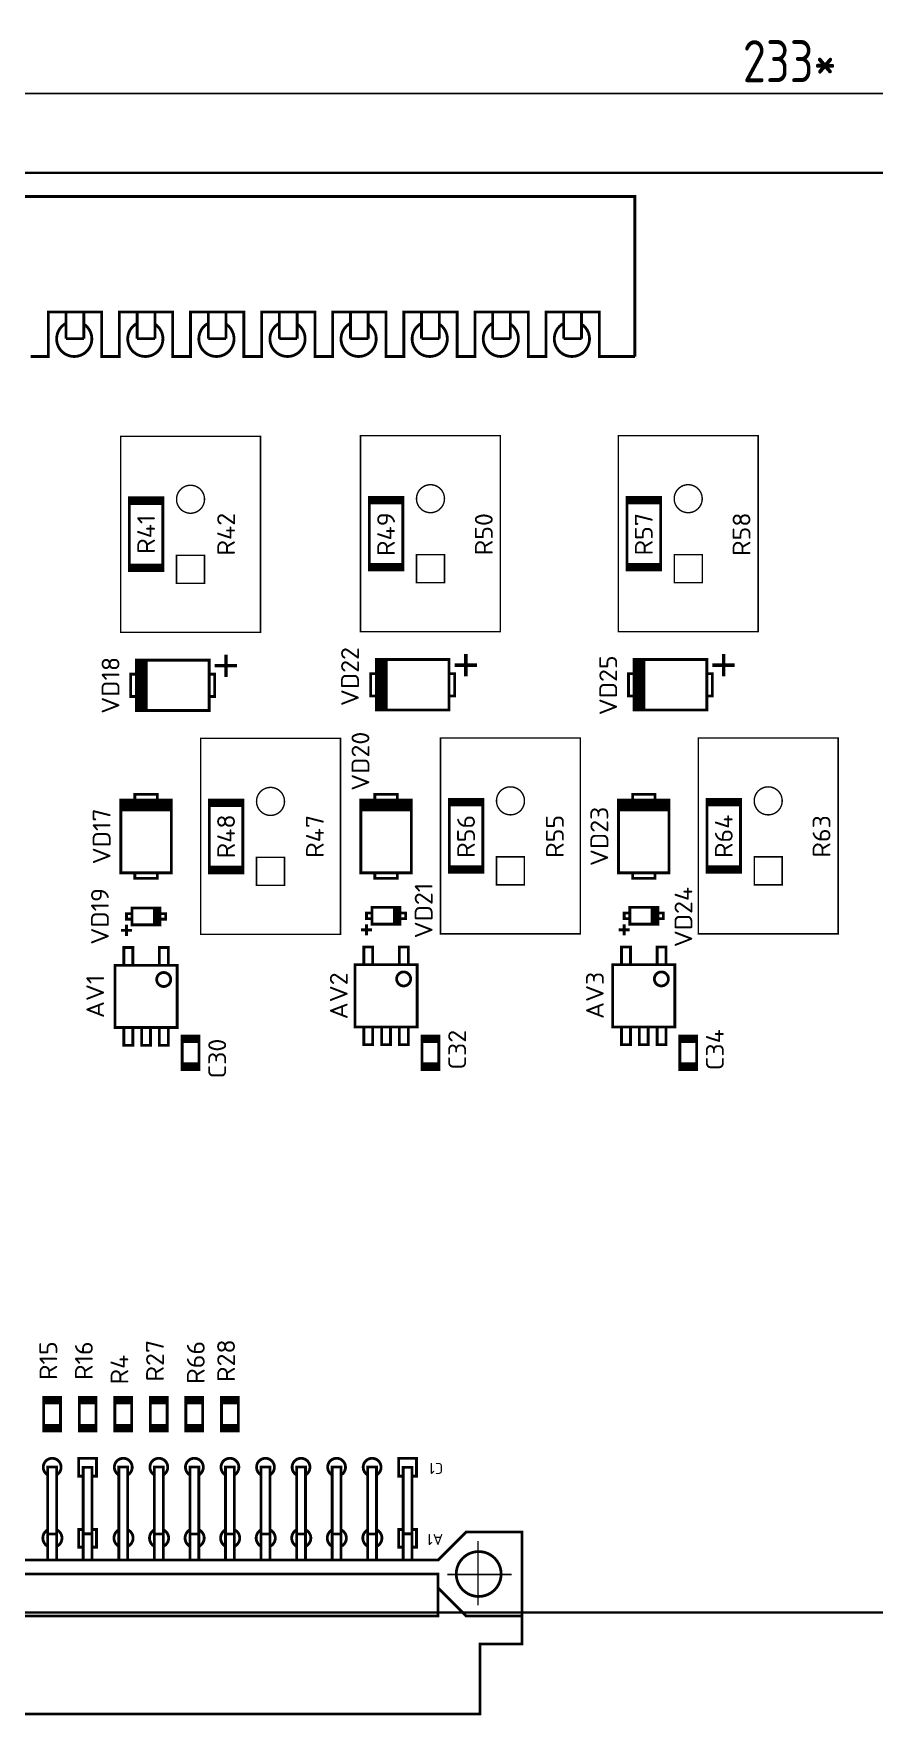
# Model space of a CAD drawing. Header units: millimetres. Extents: x 48 to 317, y 348 to 631.
# Drawn here: x 137.4 to 197.4, y 347.6 to 467.8 of the extents above; entities that cross this region are included whole.
import ezdxf
from ezdxf.enums import TextEntityAlignment as Align

# ---------------------------------------------------------------- set-up
doc = ezdxf.new("R2010")
doc.units = ezdxf.units.MM
doc.layers.add('BOARD', color=173, linetype='Continuous', lineweight=35)
doc.layers.add('TOP', color=7, linetype='Continuous', lineweight=35)
doc.layers.add('РАЗМЕРЫ', color=7, linetype='Continuous')
doc.styles.get("Standard").update_dxf_attribs({"font": 'txt.shx'})
doc.styles.add('ГОСТ 2.304', font='CS_Gost2304.shx')
doc.dimstyles.new('ЕСКД', dxfattribs={"dimscale": 0, "dimtxt": 3, "dimasz": 3, "dimexe": 1.25, "dimexo": 0, "dimtad": 1, "dimtoh": 1, "dimdec": 3, "dimrnd": 0.5, "dimtxsty": 'ГОСТ 2.304', "dimcen": 5, "dimadec": 3, "dimazin": 2, "dimtfac": 0.75, "dimtdec": 4, "dimtmove": 1, "dimatfit": 3, "dimfxl": 1, "dimtolj": 1, "dimarcsym": 0})

# ---------------------------------------------------------------- blocks, each defined once
blk = doc.blocks.new('*D46')
at = {"layer": 'Defpoints', "color": 0}
for p in [(308, 463.49), (74.75, 457.81), (308, 457.81)]:
    blk.add_point(p, dxfattribs=at)
at = {"layer": 'РАЗМЕРЫ', "color": 0, "lineweight": -2}
for p, q in [((74.75, 457.81), (74.75, 464.74)), ((308, 457.81), (308, 464.74)), ((77.75, 463.49), (305, 463.49))]:
    blk.add_line(p, q, dxfattribs=at)
at = {"layer": 'РАЗМЕРЫ', "color": 0}
for points in [[(77.75, 463.99), (77.75, 462.99), (74.75, 463.49)], [(305, 462.99), (305, 463.99), (308, 463.49)]]:
    blk.add_solid(points, dxfattribs=at)
at = {"layer": 'РАЗМЕРЫ', "color": 0, "insert": (191.37, 465.79), "char_height": 3, "attachment_point": 5, "style": 'ГОСТ 2.304'}
blk.add_mtext('\\A1;233*', dxfattribs=at)

msp = doc.modelspace()

# ---------------------------------------------------------------- linework, layer by layer
at = {"layer": 'BOARD'}
msp.add_lwpolyline([(308, 354.936), (74.75, 354.936), (74.75, 457.806), (308, 457.806)], close=True, dxfattribs=at)
at = {"layer": 'TOP'}
for points, const_width in [([(95.221, 444.691), (95.221, 456.121), (180.311, 456.121), (180.311, 444.691)], 0.2), ([(180.311, 444.691), (177.771, 444.691), (177.771, 447.866), (173.961, 447.866), (173.961, 444.691), (172.691, 444.691), (172.691, 447.866), (168.881, 447.866), (168.881, 444.691), (167.611, 444.691), (167.611, 447.866), (163.801, 447.866), (163.801, 444.691), (162.531, 444.691), (162.531, 447.866), (158.721, 447.866), (158.721, 444.691), (157.451, 444.691), (157.451, 447.866), (153.641, 447.866), (153.641, 444.691), (152.371, 444.691), (152.371, 447.866), (148.561, 447.866), (148.561, 444.691), (147.291, 444.691), (147.291, 447.866), (143.481, 447.866), (143.481, 444.691), (142.211, 444.691), (142.211, 447.866), (138.401, 447.866), (138.401, 444.691), (137.131, 444.691)], 0.2), ([(139.668, 447.869), (139.668, 445.964)], 0.2), ([(140.938, 445.964), (140.938, 447.869)], 0.2), ([(144.748, 447.869), (144.748, 445.964)], 0.2), ([(146.018, 445.964), (146.018, 447.869)], 0.2), ([(149.828, 447.869), (149.828, 445.964)], 0.2), ([(151.098, 445.964), (151.098, 447.869)], 0.2), ([(154.908, 447.869), (154.908, 445.964)], 0.2), ([(156.178, 445.964), (156.178, 447.869)], 0.2), ([(159.988, 447.869), (159.988, 445.964)], 0.2), ([(161.258, 445.964), (161.258, 447.869)], 0.2), ([(165.068, 447.869), (165.068, 445.964)], 0.2), ([(166.338, 445.964), (166.338, 447.869)], 0.2), ([(170.148, 447.869), (170.148, 445.964)], 0.2), ([(171.418, 445.964), (171.418, 447.869)], 0.2), ([(175.228, 447.869), (175.228, 445.964)], 0.2), ([(176.498, 445.964), (176.498, 447.869)], 0.2), ([(139.668, 445.964), (140.938, 445.964)], 0.2), ([(144.748, 445.964), (146.018, 445.964)], 0.2), ([(149.828, 445.964), (151.098, 445.964)], 0.2), ([(154.908, 445.964), (156.178, 445.964)], 0.2), ([(159.988, 445.964), (161.258, 445.964)], 0.2), ([(165.068, 445.964), (166.338, 445.964)], 0.2), ([(170.148, 445.964), (171.418, 445.964)], 0.2), ([(175.228, 445.964), (176.498, 445.964)], 0.2), ([(143.561, 424.991), (143.561, 438.991), (153.561, 438.991), (153.561, 424.991), (143.561, 424.991)], 0.1), ([(160.706, 425.031), (160.706, 439.031), (170.706, 439.031), (170.706, 425.031), (160.706, 425.031)], 0.1), ([(179.121, 425.031), (179.121, 439.031), (189.121, 439.031), (189.121, 425.031), (179.121, 425.031)], 0.1), ([(146.586, 434.591), (144.186, 434.591), (144.186, 429.391), (146.586, 429.391), (146.586, 434.591)], 0.2), ([(144.186, 434.391), (146.586, 434.391)], 0.2), ([(144.186, 434.191), (146.586, 434.191)], 0.2), ([(163.731, 434.631), (161.331, 434.631), (161.331, 429.431), (163.731, 429.431), (163.731, 434.631)], 0.2), ([(161.331, 434.431), (163.731, 434.431)], 0.2), ([(161.331, 434.231), (163.731, 434.231)], 0.2), ([(182.146, 434.631), (179.746, 434.631), (179.746, 429.431), (182.146, 429.431), (182.146, 434.631)], 0.2), ([(179.746, 434.431), (182.146, 434.431)], 0.2), ([(179.746, 434.231), (182.146, 434.231)], 0.2), ([(147.561, 428.491), (147.561, 430.491), (149.561, 430.491), (149.561, 428.491), (147.561, 428.491)], 0.1), ([(164.706, 428.531), (164.706, 430.531), (166.706, 430.531), (166.706, 428.531), (164.706, 428.531)], 0.1), ([(183.121, 428.531), (183.121, 430.531), (185.121, 430.531), (185.121, 428.531), (183.121, 428.531)], 0.1), ([(144.186, 429.791), (146.586, 429.791)], 0.2), ([(144.186, 429.591), (146.586, 429.591)], 0.2), ([(161.331, 429.831), (163.731, 429.831)], 0.2), ([(161.331, 429.631), (163.731, 429.631)], 0.2), ([(179.746, 429.831), (182.146, 429.831)], 0.2), ([(179.746, 429.631), (182.146, 429.631)], 0.2), ([(144.691, 419.394), (144.691, 422.998), (149.891, 422.998), (149.891, 419.394), (144.691, 419.394)], 0.2), ([(144.791, 419.394), (144.791, 422.998)], 0.2), ([(144.891, 419.394), (144.891, 422.998)], 0.2), ([(144.991, 419.394), (144.991, 422.998)], 0.2), ([(145.091, 419.394), (145.091, 422.998)], 0.2), ([(145.191, 419.394), (145.191, 422.998)], 0.2), ([(145.291, 419.394), (145.291, 422.998)], 0.2), ([(145.391, 419.394), (145.391, 422.998)], 0.2), ([(151.091, 423.396), (151.091, 421.796)], 0.25), ([(161.836, 419.434), (161.836, 423.038), (167.036, 423.038), (167.036, 419.434), (161.836, 419.434)], 0.2), ([(161.936, 419.434), (161.936, 423.038)], 0.2), ([(162.036, 419.434), (162.036, 423.038)], 0.2), ([(162.136, 419.434), (162.136, 423.038)], 0.2), ([(162.236, 419.434), (162.236, 423.038)], 0.2), ([(162.336, 419.434), (162.336, 423.038)], 0.2), ([(162.436, 419.434), (162.436, 423.038)], 0.2), ([(162.536, 419.434), (162.536, 423.038)], 0.2), ([(168.236, 423.436), (168.236, 421.836)], 0.25), ([(180.251, 419.434), (180.251, 423.038), (185.451, 423.038), (185.451, 419.434), (180.251, 419.434)], 0.2), ([(180.351, 419.434), (180.351, 423.038)], 0.2), ([(180.451, 419.434), (180.451, 423.038)], 0.2), ([(180.551, 419.434), (180.551, 423.038)], 0.2), ([(180.651, 419.434), (180.651, 423.038)], 0.2), ([(180.751, 419.434), (180.751, 423.038)], 0.2), ([(180.851, 419.434), (180.851, 423.038)], 0.2), ([(180.951, 419.434), (180.951, 423.038)], 0.2), ([(186.651, 423.436), (186.651, 421.836)], 0.25), ([(144.691, 421.996), (144.291, 421.996), (144.291, 420.396), (144.691, 420.396)], 0.2), ([(149.891, 421.996), (150.291, 421.996), (150.291, 420.396), (149.891, 420.396)], 0.2), ([(150.291, 422.596), (151.891, 422.596)], 0.25), ([(161.836, 422.036), (161.436, 422.036), (161.436, 420.436), (161.836, 420.436)], 0.2), ([(167.036, 422.036), (167.436, 422.036), (167.436, 420.436), (167.036, 420.436)], 0.2), ([(167.436, 422.636), (169.036, 422.636)], 0.25), ([(180.251, 422.036), (179.851, 422.036), (179.851, 420.436), (180.251, 420.436)], 0.2), ([(185.451, 422.036), (185.851, 422.036), (185.851, 420.436), (185.451, 420.436)], 0.2), ([(185.851, 422.636), (187.451, 422.636)], 0.25), ([(149.276, 403.401), (149.276, 417.401), (159.276, 417.401), (159.276, 403.401), (149.276, 403.401)], 0.1), ([(166.421, 403.441), (166.421, 417.441), (176.421, 417.441), (176.421, 403.441), (166.421, 403.441)], 0.1), ([(184.836, 403.441), (184.836, 417.441), (194.836, 417.441), (194.836, 403.441), (184.836, 403.441)], 0.1), ([(146.186, 413.001), (146.186, 413.401), (144.586, 413.401), (144.586, 412.801)], 0.2), ([(163.331, 413.001), (163.331, 413.401), (161.731, 413.401), (161.731, 412.801)], 0.2), ([(181.746, 413.001), (181.746, 413.401), (180.146, 413.401), (180.146, 412.801)], 0.2), ([(143.584, 413.001), (147.188, 413.001), (147.188, 407.801), (143.584, 407.801), (143.584, 413.001)], 0.2), ([(143.584, 412.901), (147.188, 412.901)], 0.2), ([(143.584, 412.801), (147.188, 412.801)], 0.2), ([(143.584, 412.701), (147.188, 412.701)], 0.2), ([(143.584, 412.601), (147.188, 412.601)], 0.2), ([(143.584, 412.501), (147.188, 412.501)], 0.2), ([(143.584, 412.401), (147.188, 412.401)], 0.2), ([(143.584, 412.301), (147.188, 412.301)], 0.2), ([(152.301, 413.001), (149.901, 413.001), (149.901, 407.801), (152.301, 407.801), (152.301, 413.001)], 0.2), ([(149.901, 412.801), (152.301, 412.801)], 0.2), ([(149.901, 412.601), (152.301, 412.601)], 0.2), ([(160.729, 413.001), (164.333, 413.001), (164.333, 407.801), (160.729, 407.801), (160.729, 413.001)], 0.2), ([(160.729, 412.901), (164.333, 412.901)], 0.2), ([(160.729, 412.801), (164.333, 412.801)], 0.2), ([(160.729, 412.701), (164.333, 412.701)], 0.2), ([(160.729, 412.601), (164.333, 412.601)], 0.2), ([(160.729, 412.501), (164.333, 412.501)], 0.2), ([(160.729, 412.401), (164.333, 412.401)], 0.2), ([(160.729, 412.301), (164.333, 412.301)], 0.2), ([(169.446, 413.041), (167.046, 413.041), (167.046, 407.841), (169.446, 407.841), (169.446, 413.041)], 0.2), ([(167.046, 412.841), (169.446, 412.841)], 0.2), ([(167.046, 412.641), (169.446, 412.641)], 0.2), ([(179.144, 413.001), (182.748, 413.001), (182.748, 407.801), (179.144, 407.801), (179.144, 413.001)], 0.2), ([(179.144, 412.901), (182.748, 412.901)], 0.2), ([(179.144, 412.801), (182.748, 412.801)], 0.2), ([(179.144, 412.701), (182.748, 412.701)], 0.2), ([(179.144, 412.601), (182.748, 412.601)], 0.2), ([(179.144, 412.501), (182.748, 412.501)], 0.2), ([(179.144, 412.401), (182.748, 412.401)], 0.2), ([(179.144, 412.301), (182.748, 412.301)], 0.2), ([(187.861, 413.041), (185.461, 413.041), (185.461, 407.841), (187.861, 407.841), (187.861, 413.041)], 0.2), ([(185.461, 412.841), (187.861, 412.841)], 0.2), ([(185.461, 412.641), (187.861, 412.641)], 0.2), ([(153.276, 406.901), (153.276, 408.901), (155.276, 408.901), (155.276, 406.901), (153.276, 406.901)], 0.1), ([(170.421, 406.941), (170.421, 408.941), (172.421, 408.941), (172.421, 406.941), (170.421, 406.941)], 0.1), ([(188.836, 406.941), (188.836, 408.941), (190.836, 408.941), (190.836, 406.941), (188.836, 406.941)], 0.1), ([(146.186, 407.801), (146.186, 407.401), (144.586, 407.401), (144.586, 407.801)], 0.2), ([(149.901, 408.201), (152.301, 408.201)], 0.2), ([(149.901, 408.001), (152.301, 408.001)], 0.2), ([(163.331, 407.801), (163.331, 407.401), (161.731, 407.401), (161.731, 407.801)], 0.2), ([(167.046, 408.241), (169.446, 408.241)], 0.2), ([(167.046, 408.041), (169.446, 408.041)], 0.2), ([(181.746, 407.801), (181.746, 407.401), (180.146, 407.401), (180.146, 407.801)], 0.2), ([(185.461, 408.241), (187.861, 408.241)], 0.2), ([(185.461, 408.041), (187.861, 408.041)], 0.2), ([(144.386, 404.486), (143.986, 404.486), (143.986, 404.886), (144.386, 404.886)], 0.2), ([(146.386, 405.286), (146.386, 404.086), (144.386, 404.086), (144.386, 405.286), (146.386, 405.286)], 0.2), ([(145.986, 404.086), (145.986, 405.286)], 0.2), ([(146.186, 404.086), (146.186, 405.286)], 0.2), ([(146.386, 404.486), (146.786, 404.486), (146.786, 404.886), (146.386, 404.886)], 0.2), ([(161.531, 404.526), (161.131, 404.526), (161.131, 404.926), (161.531, 404.926)], 0.2), ([(163.531, 405.326), (163.531, 404.126), (161.531, 404.126), (161.531, 405.326), (163.531, 405.326)], 0.2), ([(163.131, 404.126), (163.131, 405.326)], 0.2), ([(163.331, 404.126), (163.331, 405.326)], 0.2), ([(163.531, 404.526), (163.931, 404.526), (163.931, 404.926), (163.531, 404.926)], 0.2), ([(179.946, 404.526), (179.546, 404.526), (179.546, 404.926), (179.946, 404.926)], 0.2), ([(181.946, 405.326), (181.946, 404.126), (179.946, 404.126), (179.946, 405.326), (181.946, 405.326)], 0.2), ([(181.546, 404.126), (181.546, 405.326)], 0.2), ([(181.746, 404.126), (181.746, 405.326)], 0.2), ([(181.946, 404.526), (182.346, 404.526), (182.346, 404.926), (181.946, 404.926)], 0.2), ([(143.586, 403.686), (144.386, 403.686)], 0.2), ([(143.986, 403.286), (143.986, 404.086)], 0.2), ([(160.731, 403.726), (161.531, 403.726)], 0.2), ([(161.131, 403.326), (161.131, 404.126)], 0.2), ([(179.146, 403.726), (179.946, 403.726)], 0.2), ([(179.546, 403.326), (179.546, 404.126)], 0.2), ([(144.434, 401.193), (144.434, 402.463), (143.798, 402.463), (143.798, 401.193)], 0.2), ([(146.974, 401.193), (146.974, 402.463), (146.338, 402.463), (146.338, 401.193)], 0.2), ([(161.579, 401.233), (161.579, 402.503), (160.943, 402.503), (160.943, 401.233)], 0.2), ([(164.119, 401.233), (164.119, 402.503), (163.483, 402.503), (163.483, 401.233)], 0.2), ([(179.994, 401.233), (179.994, 402.503), (179.358, 402.503), (179.358, 401.233)], 0.2), ([(182.534, 401.233), (182.534, 402.503), (181.898, 402.503), (181.898, 401.233)], 0.2), ([(147.608, 401.193), (147.608, 396.749), (143.164, 396.749), (143.164, 401.193), (147.608, 401.193)], 0.2), ([(164.753, 401.233), (164.753, 396.789), (160.309, 396.789), (160.309, 401.233), (164.753, 401.233)], 0.2), ([(183.168, 401.233), (183.168, 396.789), (178.724, 396.789), (178.724, 401.233), (183.168, 401.233)], 0.2), ([(144.434, 396.749), (144.434, 395.479), (143.798, 395.479), (143.798, 396.749)], 0.2), ([(145.704, 396.749), (145.704, 395.479), (145.068, 395.479), (145.068, 396.749)], 0.2), ([(146.974, 396.749), (146.974, 395.479), (146.338, 395.479), (146.338, 396.749)], 0.2), ([(161.579, 396.789), (161.579, 395.519), (160.943, 395.519), (160.943, 396.789)], 0.2), ([(162.849, 396.789), (162.849, 395.519), (162.213, 395.519), (162.213, 396.789)], 0.2), ([(164.119, 396.789), (164.119, 395.519), (163.483, 395.519), (163.483, 396.789)], 0.2), ([(179.994, 396.789), (179.994, 395.519), (179.358, 395.519), (179.358, 396.789)], 0.2), ([(181.264, 396.789), (181.264, 395.519), (180.628, 395.519), (180.628, 396.789)], 0.2), ([(182.534, 396.789), (182.534, 395.519), (181.898, 395.519), (181.898, 396.789)], 0.2), ([(147.961, 396.146), (149.161, 396.146), (149.161, 393.746), (147.961, 393.746), (147.961, 396.146)], 0.2), ([(149.161, 395.946), (147.961, 395.946)], 0.2), ([(147.961, 395.746), (149.161, 395.746)], 0.2), ([(165.106, 396.146), (166.306, 396.146), (166.306, 393.746), (165.106, 393.746), (165.106, 396.146)], 0.2), ([(166.306, 395.946), (165.106, 395.946)], 0.2), ([(165.106, 395.746), (166.306, 395.746)], 0.2), ([(183.521, 396.146), (184.721, 396.146), (184.721, 393.746), (183.521, 393.746), (183.521, 396.146)], 0.2), ([(184.721, 395.946), (183.521, 395.946)], 0.2), ([(183.521, 395.746), (184.721, 395.746)], 0.2), ([(149.161, 394.146), (147.961, 394.146)], 0.2), ([(166.306, 394.146), (165.106, 394.146)], 0.2), ([(184.721, 394.146), (183.521, 394.146)], 0.2), ([(149.161, 393.946), (147.961, 393.946)], 0.2), ([(166.306, 393.946), (165.106, 393.946)], 0.2), ([(184.721, 393.946), (183.521, 393.946)], 0.2), ([(139.27, 370.326), (138.07, 370.326), (138.07, 367.926), (139.27, 367.926), (139.27, 370.326)], 0.2), ([(138.07, 370.126), (139.27, 370.126)], 0.2), ([(141.81, 370.326), (140.61, 370.326), (140.61, 367.926), (141.81, 367.926), (141.81, 370.326)], 0.2), ([(140.61, 370.126), (141.81, 370.126)], 0.2), ([(144.35, 370.326), (143.15, 370.326), (143.15, 367.926), (144.35, 367.926), (144.35, 370.326)], 0.2), ([(143.15, 370.126), (144.35, 370.126)], 0.2), ([(146.89, 370.326), (145.69, 370.326), (145.69, 367.926), (146.89, 367.926), (146.89, 370.326)], 0.2), ([(145.69, 370.126), (146.89, 370.126)], 0.2), ([(149.43, 370.326), (148.23, 370.326), (148.23, 367.926), (149.43, 367.926), (149.43, 370.326)], 0.2), ([(148.23, 370.126), (149.43, 370.126)], 0.2), ([(151.97, 370.326), (150.77, 370.326), (150.77, 367.926), (151.97, 367.926), (151.97, 370.326)], 0.2), ([(150.77, 370.126), (151.97, 370.126)], 0.2), ([(138.07, 369.926), (139.27, 369.926)], 0.2), ([(140.61, 369.926), (141.81, 369.926)], 0.2), ([(143.15, 369.926), (144.35, 369.926)], 0.2), ([(145.69, 369.926), (146.89, 369.926)], 0.2), ([(148.23, 369.926), (149.43, 369.926)], 0.2), ([(150.77, 369.926), (151.97, 369.926)], 0.2), ([(138.07, 368.326), (139.27, 368.326)], 0.2), ([(138.07, 368.126), (139.27, 368.126)], 0.2), ([(140.61, 368.326), (141.81, 368.326)], 0.2), ([(140.61, 368.126), (141.81, 368.126)], 0.2), ([(143.15, 368.326), (144.35, 368.326)], 0.2), ([(143.15, 368.126), (144.35, 368.126)], 0.2), ([(145.69, 368.326), (146.89, 368.326)], 0.2), ([(145.69, 368.126), (146.89, 368.126)], 0.2), ([(148.23, 368.326), (149.43, 368.326)], 0.2), ([(148.23, 368.126), (149.43, 368.126)], 0.2), ([(150.77, 368.326), (151.97, 368.326)], 0.2), ([(150.77, 368.126), (151.97, 368.126)], 0.2), ([(138.358, 358.677), (138.358, 365.344), (138.993, 365.344), (138.993, 358.677)], 0.2), ([(140.89, 364.691), (140.573, 364.691), (140.573, 365.961), (141.843, 365.961), (141.843, 364.691), (141.525, 364.691)], 0.2), ([(140.89, 358.658), (140.89, 365.325), (141.525, 365.325), (141.525, 358.658)], 0.2), ([(143.438, 358.677), (143.438, 365.344), (144.073, 365.344), (144.073, 358.677)], 0.2), ([(145.978, 358.677), (145.978, 365.344), (146.613, 365.344), (146.613, 358.677)], 0.2), ([(148.518, 358.677), (148.518, 365.344), (149.153, 365.344), (149.153, 358.677)], 0.2), ([(151.058, 358.677), (151.058, 365.344), (151.693, 365.344), (151.693, 358.677)], 0.2), ([(153.598, 358.677), (153.598, 365.344), (154.233, 365.344), (154.233, 358.677)], 0.2), ([(156.138, 358.677), (156.138, 365.344), (156.773, 365.344), (156.773, 358.677)], 0.2), ([(158.678, 358.677), (158.678, 365.344), (159.313, 365.344), (159.313, 358.677)], 0.2), ([(161.218, 358.677), (161.218, 365.344), (161.853, 365.344), (161.853, 358.677)], 0.2), ([(163.75, 364.691), (163.433, 364.691), (163.433, 365.961), (164.703, 365.961), (164.703, 364.691), (164.385, 364.691)], 0.2), ([(163.75, 358.658), (163.75, 365.325), (164.385, 365.325), (164.385, 358.658)], 0.2), ([(165.25, 347.696), (80.25, 347.696), (80.25, 352.696), (77.25, 352.696), (77.25, 360.696), (81.25, 360.696), (83.25, 358.696), (166.25, 358.696), (168.25, 360.696), (172.25, 360.696), (172.25, 352.696), (169.25, 352.696), (169.25, 347.696), (165.25, 347.696)], 0.2), ([(138.352, 360.553), (138.988, 360.553)], 0.2), ([(140.89, 359.611), (140.573, 359.611), (140.573, 360.881), (140.89, 360.881)], 0.2), ([(140.89, 360.563), (141.525, 360.563)], 0.2), ([(141.525, 359.611), (141.843, 359.611), (141.843, 360.881), (141.525, 360.881)], 0.2), ([(145.972, 360.553), (146.608, 360.553)], 0.2), ([(148.512, 360.553), (149.148, 360.553)], 0.2), ([(151.052, 360.553), (151.688, 360.553)], 0.2), ([(153.592, 360.553), (154.228, 360.553)], 0.2), ([(156.132, 360.553), (156.768, 360.553)], 0.2), ([(158.672, 360.553), (159.308, 360.553)], 0.2), ([(161.212, 360.553), (161.848, 360.553)], 0.2), ([(163.75, 359.611), (163.433, 359.611), (163.433, 360.881), (163.75, 360.881)], 0.2), ([(163.75, 360.563), (164.385, 360.563)], 0.2), ([(164.385, 359.611), (164.703, 359.611), (164.703, 360.881), (164.385, 360.881)], 0.2), ([(169.1, 355.461), (169.1, 360.061)], 0.1), ([(83.25, 357.696), (166.25, 357.696), (166.25, 354.696), (83.25, 354.696), (83.25, 358.696)], 0.2), ([(166.9, 357.661), (171.5, 357.661)], 0.1), ([(166.25, 356.696), (168.25, 354.696), (172.25, 354.696)], 0.2)]:
    msp.add_lwpolyline(points, dxfattribs=dict(at, const_width=const_width))
for points, const_width in [([(139.659, 447.059, 3.654339), (140.938, 447.003)], 0.2), ([(144.739, 447.059, 3.654339), (146.018, 447.003)], 0.2), ([(149.819, 447.059, 3.654339), (151.098, 447.003)], 0.2), ([(154.899, 447.059, 3.654339), (156.178, 447.003)], 0.2), ([(159.979, 447.059, 3.654339), (161.258, 447.003)], 0.2), ([(165.059, 447.059, 3.654339), (166.338, 447.003)], 0.2), ([(170.139, 447.059, 3.654339), (171.418, 447.003)], 0.2), ([(175.219, 447.059, 3.654339), (176.498, 447.003)], 0.2), ([(148.561, 435.491, 1), (148.561, 433.491, 1), (148.561, 435.491)], 0.1), ([(165.706, 435.531, 1), (165.706, 433.531, 1), (165.706, 435.531)], 0.1), ([(184.121, 435.531, 1), (184.121, 433.531, 1), (184.121, 435.531)], 0.1), ([(154.276, 413.901, 1), (154.276, 411.901, 1), (154.276, 413.901)], 0.1), ([(171.421, 413.941, 1), (171.421, 411.941, 1), (171.421, 413.941)], 0.1), ([(189.836, 413.941, 1), (189.836, 411.941, 1), (189.836, 413.941)], 0.1), ([(146.644, 400.676, 1), (146.643, 399.676, 1), (146.644, 400.676)], 0.2), ([(163.788, 400.716, 1), (163.789, 399.716, 1), (163.788, 400.716)], 0.2), ([(182.204, 400.716, 1), (182.203, 399.716, 1), (182.204, 400.716)], 0.2), ([(138.376, 364.764, -4.000418), (138.976, 364.764)], 0.2), ([(143.456, 364.764, -4.000418), (144.056, 364.764)], 0.2), ([(145.996, 364.764, -4.000418), (146.596, 364.764)], 0.2), ([(148.536, 364.764, -4.000418), (149.136, 364.764)], 0.2), ([(151.076, 364.764, -4.000418), (151.676, 364.764)], 0.2), ([(153.616, 364.764, -4.000418), (154.216, 364.764)], 0.2), ([(156.156, 364.764, -4.000418), (156.756, 364.764)], 0.2), ([(158.696, 364.764, -4.000418), (159.296, 364.764)], 0.2), ([(161.236, 364.764, -4.000418), (161.836, 364.764)], 0.2), ([(138.376, 359.664, -0.609259), (138.376, 360.864)], 0.2), ([(138.976, 359.664, 0.66653), (138.976, 360.864)], 0.2), ([(143.456, 359.664, -0.609259), (143.456, 360.864)], 0.2), ([(144.056, 359.664, 0.66653), (144.056, 360.864)], 0.2), ([(145.996, 359.664, -0.609259), (145.996, 360.864)], 0.2), ([(146.596, 359.664, 0.66653), (146.596, 360.864)], 0.2), ([(148.536, 359.664, -0.609259), (148.536, 360.864)], 0.2), ([(149.136, 359.664, 0.66653), (149.136, 360.864)], 0.2), ([(151.076, 359.664, -0.609259), (151.076, 360.864)], 0.2), ([(151.676, 359.664, 0.66653), (151.676, 360.864)], 0.2), ([(153.616, 359.664, -0.609259), (153.616, 360.864)], 0.2), ([(154.216, 359.664, 0.66653), (154.216, 360.864)], 0.2), ([(156.156, 359.664, -0.609259), (156.156, 360.864)], 0.2), ([(156.756, 359.664, 0.66653), (156.756, 360.864)], 0.2), ([(158.696, 359.664, -0.609259), (158.696, 360.864)], 0.2), ([(159.296, 359.664, 0.66653), (159.296, 360.864)], 0.2), ([(161.236, 359.664, -0.609259), (161.236, 360.864)], 0.2), ([(161.836, 359.664, 0.66653), (161.836, 360.864)], 0.2), ([(169.15, 359.3, 1), (169.15, 356.092, 1), (169.15, 359.3)], 0.2)]:
    msp.add_lwpolyline(points, format="xyb", dxfattribs=dict(at, const_width=const_width))

# ---------------------------------------------------------------- texts
at = {"layer": 'TOP', "width": 1.019685}
for s, p in [('R41', (146.021, 431.991)), ('R42', (151.736, 431.991)), ('R49', (163.166, 431.991)), ('R50', (170.151, 431.991)), ('R57', (181.581, 431.991)), ('R58', (188.566, 431.991)), ('VD18', (143.481, 421.196)), ('VD22', (160.5894, 421.8182)), ('VD25', (179.041, 421.196)), ('VD20', (161.3362, 415.7684)), ('VD17', (142.846, 410.401)), ('VD23', (178.406, 410.401)), ('R48', (151.736, 410.401)), ('R47', (158.086, 410.401)), ('R56', (168.881, 410.401)), ('R55', (175.231, 410.401)), ('R64', (187.296, 410.401)), ('R63', (194.281, 410.401)), ('VD19', (142.7233, 404.686)), ('VD21', (165.8524, 405.1015)), ('VD24', (184.4138, 404.6372)), ('AV1', (142.3852, 398.971)), ('AV2', (159.7863, 399.0076)), ('AV3', (178.0916, 399.0442)), ('C34', (186.661, 395.161)), ('C30', (151.101, 394.526)), ('C32', (168.246, 395.161)), ('R15', (139.036, 372.936)), ('R16', (141.576, 372.936)), ('R27', (146.656, 372.936)), ('R66', (149.57, 372.816)), ('R28', (151.736, 372.936)), ('R4', (144.116, 372.301))]:
    msp.add_text(s, height=1.27, rotation=90, dxfattribs=at).set_placement(p, align=Align.CENTER)
at = {"layer": 'TOP'}
for s, p in [('C1', (166.61, 365.633)), ('A1', (166.61, 360.553))]:
    msp.add_text(s, height=0.787, rotation=180, dxfattribs=at).set_placement(p)

# ---------------------------------------------------------------- dimensions: what is measured, and where the dimension line sits
at = {"layer": 'РАЗМЕРЫ'}
dim = msp.add_linear_dim(base=(308, 463.4893), p1=(74.75, 457.806), p2=(308, 457.806), text='<>*', dimstyle='ЕСКД', override={"dimscale": 1, "dimlfac": 1, "dimtxsty": 'ГОСТ 2.304', "dimsah": 1, "dimtolj": 1}, dxfattribs=at)
dim.commit()
dim.dimension.update_dxf_attribs({"geometry": '*D46', "text_midpoint": (191.375, 465.7926)})

doc.saveas('drawing.dxf')
